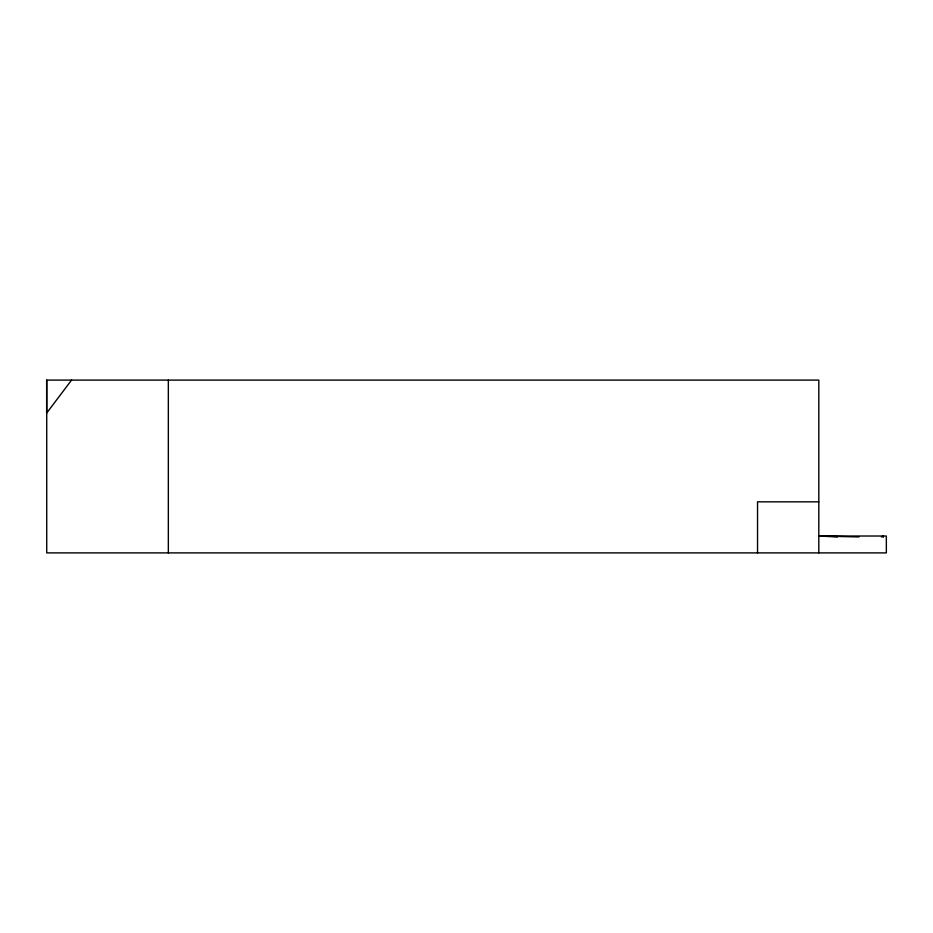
<?xml version="1.0" encoding="UTF-8"?>
<svg xmlns="http://www.w3.org/2000/svg" width="933" height="933" viewBox="0 0 933 933"><rect width="100%" height="100%" fill="white"/><g stroke="black" fill="none" stroke-linecap="round" stroke-linejoin="round"><path stroke-width="1.4" d="M818.812 552.896L818.812 380.104L46.65 380.104L46.65 413.109L71.561 380.104M881.37 536.965L883.166 536.02L883.166 537.455M818.812 501.837L757.538 501.837L757.538 552.896M837.437 536.965L818.812 536.02L886.35 536.02L886.35 552.896L46.72 552.896L46.72 380.104M818.812 536.02L858.955 536.942M168.337 380.104L168.337 552.896"/></g></svg>
